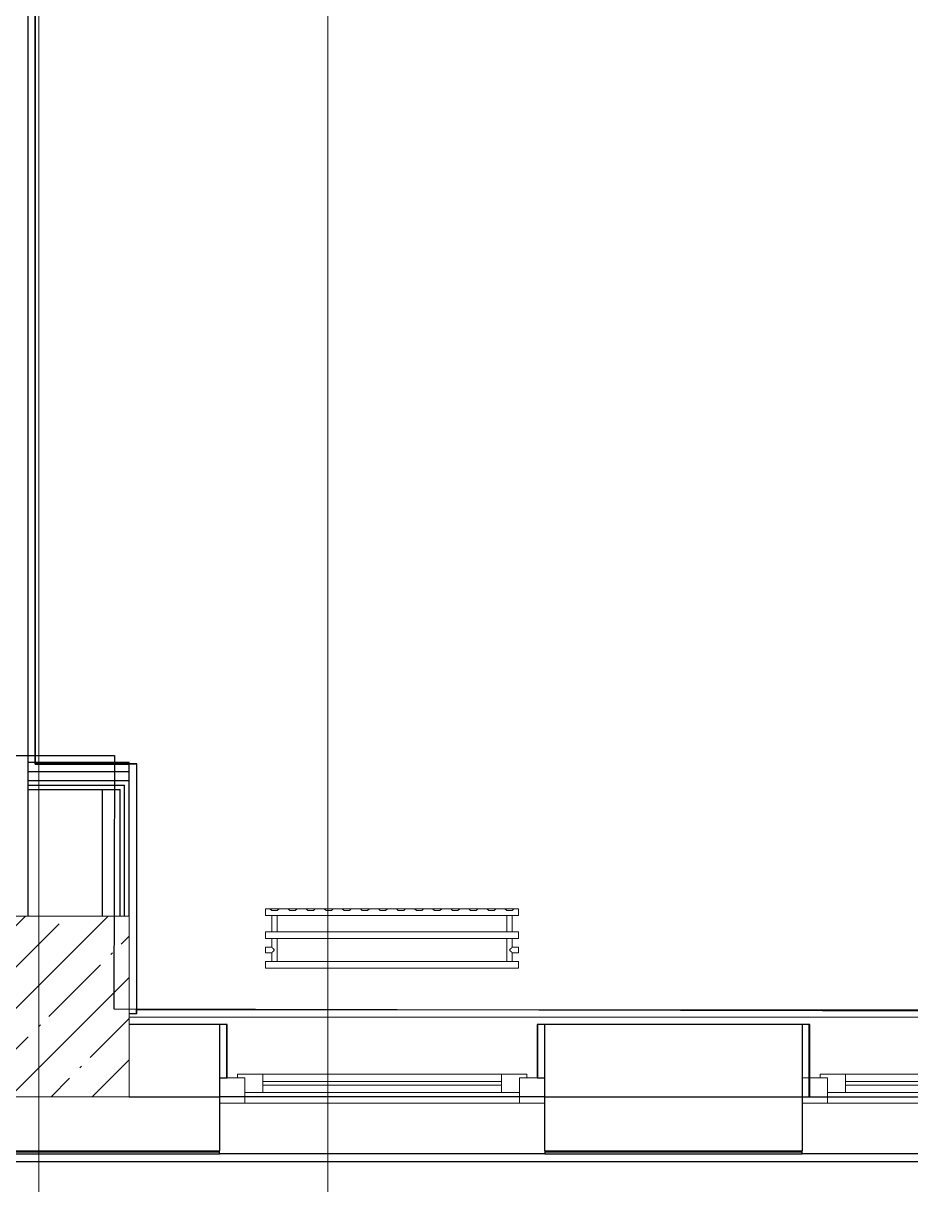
# Model space of a CAD drawing. Header units: millimetres. Extents: x 3914 to 443608, y -156176 to 78197.
# Drawn here: x 73874 to 76329, y -146457 to -143241 of the extents above; entities that cross this region are included whole.
import ezdxf

# ---------------------------------------------------------------- set-up
doc = ezdxf.new("R2010")
doc.units = ezdxf.units.MM
for name, color, linetype, lineweight in [('A-FLOR', 7, 'Continuous', 9), ('A-GLAZ', 7, 'Continuous', 9), ('A-GLAZ-1', 7, 'Continuous', 5), ('S-COLS-1', 7, 'Continuous', 5), ('Оси', 7, 'Continuous', 9)]:
    doc.layers.add(name, color=color, linetype=linetype, lineweight=lineweight)
doc.layers.add('M-EQPM-1', color=7, linetype='Continuous', lineweight=9, true_color=0xb2b2b2)

# ---------------------------------------------------------------- blocks, each defined once
blk = doc.blocks.new('BSC_Колонна _Прямоугольная - 500х500-V9-Объем проектирования 1 этажа')
at = {"layer": 'S-COLS-1'}
h = blk.add_hatch(dxfattribs=at)
h.set_pattern_fill('FP_13', color=256, style=0, pattern_type=2)
h.set_pattern_definition([(45, (-47660, -150), (-114.04925, 114.04925), []), (45, (-47545.95, -150), (-114.04925, 114.04925), [201.613, -40.323, 6.706, -33.617])])
h.paths.add_polyline_path([(250, -250), (250, 250), (-250, 250), (-250, -250)])
for p, q in [((250, 250), (-250, 250)), ((-250, 250), (-250, -250)), ((250, -250), (250, 250)), ((-250, -250), (250, -250))]:
    blk.add_line(p, q, dxfattribs=at)
blk = doc.blocks.new('120_Окно_СКБ_1Ст - 120_Окно_СКБ_1Ст 900х2500_h_-20664874-Объем проектирования 1 этажа')
at = {"layer": 'A-GLAZ'}
for p, q in [((-450, -127), (-450, -57)), ((-450, -57), (-380, -57)), ((-380, -57), (-380, -127)), ((380, -127), (380, -57)), ((380, -57), (450, -57)), ((450, -57), (450, -127)), ((380, -87), (-380, -87)), ((-380, -87), (-380, -127)), ((-330, -137), (-330, -87)), ((330, -137), (330, -87)), ((380, -127), (380, -87)), ((-380, -127), (-450, -127)), ((-380, -127), (-400, -127)), ((-400, -127), (-400, -137)), ((450, -127), (380, -127)), ((400, -127), (380, -127)), ((400, -137), (400, -127)), ((-400, -137), (400, -137)), ((400, -137), (-400, -137))]:
    blk.add_line(p, q, dxfattribs=at)
at = {"layer": 'A-GLAZ-1'}
for p, q in [((450, -57), (-450, -57)), ((-430, -127), (-400, -127)), ((-330, -107), (330, -107)), ((330, -117), (-330, -117)), ((400, -127), (430, -127))]:
    blk.add_line(p, q, dxfattribs=at)
blk = doc.blocks.new('120_Окно_СКБ_2Ст - 120_Окно_СКБ_2Ст 2100х2500 _мал створка справа_-V25-Объем проектирования 1 этажа')
at = {"layer": 'A-GLAZ'}
for p, q in [((-1050, -127), (-1050, -57)), ((-1050, -57), (-980, -57)), ((-980, -57), (-980, -127)), ((150, -127), (150, -57)), ((150, -57), (220, -57)), ((220, -57), (220, -127)), ((980, -127), (980, -57)), ((980, -57), (1050, -57)), ((1050, -57), (1050, -127)), ((150, -87), (-980, -87)), ((-980, -87), (-980, -127)), ((-930, -137), (-930, -87)), ((100, -137), (100, -87)), ((150, -127), (150, -87)), ((980, -87), (220, -87)), ((220, -87), (220, -127)), ((270, -137), (270, -87)), ((930, -137), (930, -87)), ((980, -127), (980, -87)), ((-980, -127), (-1050, -127)), ((-980, -127), (-1000, -127)), ((-1000, -127), (-1000, -137)), ((220, -127), (150, -127)), ((170, -127), (150, -127)), ((170, -137), (170, -127)), ((220, -127), (200, -127)), ((200, -127), (200, -137)), ((1050, -127), (980, -127)), ((1000, -127), (980, -127)), ((1000, -137), (1000, -127)), ((-1000, -137), (170, -137)), ((170, -137), (-1000, -137)), ((200, -137), (1000, -137)), ((1000, -137), (200, -137))]:
    blk.add_line(p, q, dxfattribs=at)
at = {"layer": 'A-GLAZ-1'}
for p, q in [((1050, -57), (-1050, -57)), ((-1030, -127), (-1000, -127)), ((-930, -107), (100, -107)), ((100, -117), (-930, -117)), ((170, -127), (200, -127)), ((270, -107), (930, -107)), ((930, -117), (270, -117)), ((1000, -127), (1030, -127))]:
    blk.add_line(p, q, dxfattribs=at)
blk = doc.blocks.new('radiator_prado_classic_z_tip_30_po exemplyaru - Classic Z Тип 30-500-V227-Объем проектирования 1 этажа')
at = {"layer": 'M-EQPM-1'}
for p, q in [((0, 228), (0, 210)), ((700, 228), (0, 228)), ((0, 210), (0, 228)), ((0, 228), (12.5, 228)), ((12.5, 228), (37.5, 228)), ((37.5, 228), (12.5, 228)), ((12.5, 228), (37.5, 228)), ((12.5, 228), (17.5, 223)), ((12.5, 228), (17.5, 223)), ((32.5, 223), (37.5, 228)), ((37.5, 228), (32.5, 223)), ((37.5, 228), (62.5, 228)), ((62.5, 228), (87.5, 228)), ((87.5, 228), (62.5, 228)), ((62.5, 228), (87.5, 228)), ((62.5, 228), (67.5, 223)), ((62.5, 228), (67.5, 223)), ((82.5, 223), (87.5, 228)), ((87.5, 228), (82.5, 223)), ((87.5, 228), (112.5, 228)), ((112.5, 228), (137.5, 228)), ((137.5, 228), (112.5, 228)), ((112.5, 228), (137.5, 228)), ((112.5, 228), (117.5, 223)), ((112.5, 228), (117.5, 223)), ((132.5, 223), (137.5, 228)), ((137.5, 228), (132.5, 223)), ((137.5, 228), (162.5, 228)), ((162.5, 228), (187.5, 228)), ((187.5, 228), (162.5, 228)), ((162.5, 228), (187.5, 228)), ((162.5, 228), (167.5, 223)), ((162.5, 228), (167.5, 223)), ((182.5, 223), (187.5, 228)), ((187.5, 228), (182.5, 223)), ((187.5, 228), (212.5, 228)), ((212.5, 228), (237.5, 228)), ((237.5, 228), (212.5, 228)), ((212.5, 228), (237.5, 228)), ((212.5, 228), (217.5, 223)), ((212.5, 228), (217.5, 223)), ((232.5, 223), (237.5, 228)), ((237.5, 228), (232.5, 223)), ((237.5, 228), (262.5, 228)), ((262.5, 228), (287.5, 228)), ((287.5, 228), (262.5, 228)), ((262.5, 228), (287.5, 228)), ((262.5, 228), (267.5, 223)), ((262.5, 228), (267.5, 223)), ((282.5, 223), (287.5, 228)), ((287.5, 228), (282.5, 223)), ((287.5, 228), (312.5, 228)), ((312.5, 228), (337.5, 228)), ((337.5, 228), (312.5, 228)), ((312.5, 228), (337.5, 228)), ((312.5, 228), (317.5, 223)), ((312.5, 228), (317.5, 223)), ((332.5, 223), (337.5, 228)), ((337.5, 228), (332.5, 223)), ((337.5, 228), (362.5, 228)), ((362.5, 228), (387.5, 228)), ((387.5, 228), (362.5, 228)), ((362.5, 228), (387.5, 228)), ((362.5, 228), (367.5, 223)), ((362.5, 228), (367.5, 223)), ((382.5, 223), (387.5, 228)), ((387.5, 228), (382.5, 223)), ((387.9, 228), (412.5, 228)), ((412.5, 228), (437.5, 228)), ((437.5, 228), (412.5, 228)), ((412.5, 228), (437.5, 228)), ((412.5, 228), (417.5, 223)), ((412.5, 228), (417.5, 223)), ((432.5, 223), (437.5, 228)), ((437.5, 228), (432.5, 223)), ((437.5, 228), (462.5, 228)), ((462.5, 228), (487.5, 228)), ((487.5, 228), (462.5, 228)), ((462.5, 228), (487.5, 228)), ((462.5, 228), (467.5, 223)), ((462.5, 228), (467.5, 223)), ((482.5, 223), (487.5, 228)), ((487.5, 228), (482.5, 223)), ((487.5, 228), (512.5, 228)), ((512.5, 228), (537.5, 228)), ((537.5, 228), (512.5, 228)), ((512.5, 228), (537.5, 228)), ((512.5, 228), (517.5, 223)), ((512.5, 228), (517.5, 223)), ((532.5, 223), (537.5, 228)), ((537.5, 228), (532.5, 223)), ((537.5, 228), (562.5, 228)), ((562.5, 228), (587.5, 228)), ((587.5, 228), (562.5, 228)), ((562.5, 228), (587.5, 228)), ((562.5, 228), (567.5, 223)), ((562.5, 228), (567.5, 223)), ((582.5, 223), (587.5, 228)), ((587.5, 228), (582.5, 223)), ((587.5, 228), (612.5, 228)), ((612.5, 228), (637.5, 228)), ((637.5, 228), (612.5, 228)), ((612.5, 228), (637.5, 228)), ((612.5, 228), (617.5, 223)), ((617.5, 223), (612.5, 228)), ((632.5, 223), (637.5, 228)), ((637.5, 228), (632.5, 223)), ((637.5, 228), (662.5, 228)), ((662.5, 228), (687.5, 228)), ((687.5, 228), (662.5, 228)), ((662.5, 228), (687.5, 228)), ((662.5, 228), (667.5, 223)), ((662.5, 228), (667.5, 223)), ((682.5, 223), (687.5, 228)), ((687.5, 228), (682.5, 223)), ((687.5, 228), (700, 228)), ((700, 210), (700, 228)), ((700, 228), (700, 210)), ((0, 210), (700, 210)), ((17.8, 210), (0, 210)), ((32.5, 223), (17.5, 223)), ((17.5, 223), (32.5, 223)), ((17.5, 210), (17.5, 164)), ((17.5, 210), (17.5, 164)), ((17.8, 210), (17.5, 210)), ((17.5, 210), (17.8, 210)), ((17.8, 210), (17.5, 210)), ((17.5, 210), (32.5, 210)), ((32.2, 210), (17.8, 210)), ((17.8, 210), (30.3, 210)), ((23.1, 210), (17.8, 210)), ((26.9, 210), (23.1, 210)), ((30.3, 210), (26.9, 210)), ((30.3, 210), (32.2, 210)), ((32.2, 210), (30.3, 210)), ((32.5, 210), (32.2, 210)), ((32.2, 210), (32.5, 210)), ((32.5, 210), (32.2, 210)), ((667.8, 210), (32.2, 210)), ((32.5, 164), (32.5, 210)), ((32.5, 164), (32.5, 210)), ((82.5, 223), (67.5, 223)), ((67.5, 223), (82.5, 223)), ((132.5, 223), (117.5, 223)), ((117.5, 223), (132.5, 223)), ((182.5, 223), (167.5, 223)), ((167.5, 223), (182.5, 223)), ((232.5, 223), (217.5, 223)), ((217.5, 223), (232.5, 223)), ((282.5, 223), (267.5, 223)), ((267.5, 223), (282.5, 223)), ((332.5, 223), (317.5, 223)), ((317.5, 223), (332.5, 223)), ((382.5, 223), (367.5, 223)), ((367.5, 223), (382.5, 223)), ((432.5, 223), (417.5, 223)), ((417.5, 223), (432.5, 223)), ((482.5, 223), (467.5, 223)), ((467.5, 223), (482.5, 223)), ((532.5, 223), (517.5, 223)), ((517.5, 223), (532.5, 223)), ((582.5, 223), (567.5, 223)), ((567.5, 223), (582.5, 223)), ((632.5, 223), (617.5, 223)), ((617.5, 223), (632.5, 223)), ((682.5, 223), (667.5, 223)), ((667.5, 223), (682.5, 223)), ((667.5, 210), (667.5, 164)), ((667.5, 210), (667.5, 164)), ((667.8, 210), (667.5, 210)), ((667.5, 210), (682.5, 210)), ((667.8, 210), (667.5, 210)), ((667.5, 210), (667.8, 210)), ((676.9, 210), (667.8, 210)), ((682.2, 210), (667.8, 210)), ((667.8, 210), (668.5, 210)), ((668.5, 210), (671.2, 210)), ((671.2, 210), (675, 210)), ((675, 210), (678.7, 210)), ((682.2, 210), (676.9, 210)), ((678.7, 210), (682.2, 210)), ((682.5, 210), (682.2, 210)), ((682.5, 210), (682.2, 210)), ((682.2, 210), (682.5, 210)), ((700, 210), (682.2, 210)), ((682.5, 164), (682.5, 210)), ((682.5, 164), (682.5, 210)), ((700, 164), (0, 164)), ((0, 164), (0, 146)), ((0, 146), (0, 164)), ((0, 164), (17.8, 164)), ((17.8, 164), (17.5, 164)), ((17.5, 164), (17.8, 164)), ((17.8, 164), (17.5, 164)), ((17.5, 164), (32.5, 164)), ((32.2, 164), (17.8, 164)), ((17.8, 164), (23.1, 164)), ((32.2, 164), (17.8, 164)), ((23.1, 164), (32.2, 164)), ((32.5, 164), (32.2, 164)), ((32.2, 164), (32.5, 164)), ((32.5, 164), (32.2, 164)), ((32.2, 164), (667.8, 164)), ((667.8, 164), (667.5, 164)), ((667.5, 164), (682.5, 164)), ((667.8, 164), (667.5, 164)), ((667.5, 164), (667.8, 164)), ((681.5, 164), (667.8, 164)), ((682.2, 164), (667.8, 164)), ((667.8, 164), (682.2, 164)), ((682.2, 164), (681.5, 164)), ((682.5, 164), (682.2, 164)), ((682.5, 164), (682.2, 164)), ((682.2, 164), (682.5, 164)), ((682.2, 164), (700, 164)), ((700, 146), (700, 164)), ((700, 164), (700, 146)), ((0, 146), (700, 146)), ((18.5, 146), (0, 146)), ((17.5, 146), (17.5, 121.5)), ((17.5, 146), (17.5, 121.5)), ((17.5, 146), (18.5, 146)), ((18.5, 146), (17.5, 146)), ((17.5, 146), (18.5, 146)), ((32.5, 146), (17.5, 146)), ((18.5, 146), (32.2, 146)), ((19.7, 146), (18.5, 146)), ((18.5, 146), (19.7, 146)), ((23.1, 146), (19.7, 146)), ((19.7, 146), (23.1, 146)), ((32.2, 146), (23.1, 146)), ((23.1, 146), (32.2, 146)), ((32.2, 146), (32.5, 146)), ((32.5, 146), (32.2, 146)), ((32.2, 146), (32.5, 146)), ((667.8, 146), (32.2, 146)), ((32.5, 82), (32.5, 146)), ((32.5, 82), (32.5, 146)), ((667.5, 146), (667.5, 82)), ((667.5, 146), (667.5, 82)), ((667.5, 146), (667.8, 146)), ((682.5, 146), (667.5, 146)), ((667.5, 146), (667.8, 146)), ((667.8, 146), (667.5, 146)), ((667.8, 146), (671.2, 146)), ((667.8, 146), (681.5, 146)), ((671.2, 146), (667.8, 146)), ((671.2, 146), (681.5, 146)), ((675, 146), (671.2, 146)), ((681.5, 146), (675, 146)), ((681.5, 146), (682.5, 146)), ((681.5, 146), (682.5, 146)), ((682.5, 146), (681.5, 146)), ((700, 146), (681.5, 146)), ((682.5, 121.5), (682.5, 146)), ((682.5, 121.5), (682.5, 146)), ((17.5, 121.5), (0, 121.5)), ((17.5, 121.5), (0, 121.5)), ((0, 121.5), (0, 120.5)), ((0, 106.5), (0, 121.5)), ((0, 120.5), (0, 107.5)), ((0, 120.5), (0, 119.3)), ((0, 114), (0, 120.5)), ((0, 120.5), (0, 120.5)), ((0, 119.3), (0, 117.8)), ((0, 117.8), (0, 114)), ((0, 114), (0, 110.3)), ((0, 107.5), (0, 114)), ((0, 110.3), (0, 108.7)), ((0, 108.7), (0, 107.5)), ((0, 107.5), (0, 106.5)), ((0, 107.5), (0, 107.5)), ((0, 106.5), (17.5, 106.5)), ((0, 106.5), (17.5, 106.5)), ((17.5, 106.5), (17.5, 82)), ((17.5, 106.5), (17.5, 82)), ((700, 121.5), (682.5, 121.5)), ((700, 121.5), (682.5, 121.5)), ((682.5, 82), (682.5, 106.5)), ((682.5, 106.5), (700, 106.5)), ((682.5, 82), (682.5, 106.5)), ((682.5, 106.5), (700, 106.5)), ((700, 121.5), (700, 106.5)), ((700, 120.5), (700, 121.5)), ((700, 121.5), (700, 120.5)), ((700, 120.5), (700, 121.5)), ((700, 107.5), (700, 120.5)), ((700, 120.5), (700, 107.5)), ((700, 107.5), (700, 120.5)), ((700, 106.5), (700, 107.5)), ((700, 107.5), (700, 106.5)), ((700, 106.5), (700, 107.5)), ((700, 82), (0, 82)), ((0, 82), (0, 64)), ((0, 64), (0, 82)), ((0, 82), (18.5, 82)), ((18.5, 82), (17.5, 82)), ((17.5, 82), (18.5, 82)), ((18.5, 82), (17.5, 82)), ((17.5, 82), (32.5, 82)), ((32.2, 82), (18.5, 82)), ((18.5, 82), (23.1, 82)), ((31.5, 82), (18.5, 82)), ((23.1, 82), (26.9, 82)), ((26.9, 82), (32.2, 82)), ((32.2, 82), (31.5, 82)), ((32.5, 82), (32.2, 82)), ((32.2, 82), (32.5, 82)), ((32.5, 82), (32.2, 82)), ((32.2, 82), (667.8, 82)), ((667.8, 82), (667.5, 82)), ((667.5, 82), (682.5, 82)), ((667.8, 82), (667.5, 82)), ((667.5, 82), (667.8, 82)), ((675, 82), (667.8, 82)), ((681.5, 82), (667.8, 82)), ((667.8, 82), (680.3, 82)), ((681.5, 82), (675, 82)), ((680.3, 82), (681.5, 82)), ((682.5, 82), (681.5, 82)), ((682.5, 82), (681.5, 82)), ((681.5, 82), (682.5, 82)), ((681.5, 82), (700, 82)), ((700, 64), (700, 82)), ((700, 82), (700, 64)), ((700, 64), (0, 64)), ((0, 64), (700, 64))]:
    blk.add_line(p, q, dxfattribs=at)
for points, knots in [([(18.5, 120.5), (18.4, 120.6), (18.3, 120.7), (18.1, 120.9), (17.9, 121.1), (17.8, 121.2), (17.7, 121.3), (17.5, 121.5), (17.5, 121.5), (17.5, 121.5)], [0.7142857, 0.7142857, 0.7142857, 0.7142857, 0.75, 0.7857143, 0.8214286, 0.8571429, 0.8928571, 0.9285714, 1, 1, 1, 1]), ([(17.5, 121.5), (17.5, 121.5), (17.5, 121.5), (17.7, 121.3), (17.8, 121.2), (17.9, 121.1), (18.1, 120.9), (18.3, 120.7), (18.4, 120.6), (18.5, 120.5)], [0, 0, 0, 0, 0.0714286, 0.1071429, 0.1428571, 0.1785714, 0.2142857, 0.25, 0.2857143, 0.2857143, 0.2857143, 0.2857143]), ([(17.5, 121.5), (17.5, 121.5), (17.5, 121.5), (17.7, 121.3), (17.8, 121.2), (17.9, 121.1), (18.1, 120.9), (18.3, 120.7), (18.4, 120.6), (18.5, 120.5)], [0, 0, 0, 0, 0.0714286, 0.1071429, 0.1428571, 0.1785714, 0.2142857, 0.25, 0.2857143, 0.2857143, 0.2857143, 0.2857143]), ([(25, 114), (24.5, 114.5), (23.6, 115.4), (22.4, 116.6), (21.6, 117.4), (21.1, 117.9), (20.8, 118.2), (20.5, 118.5), (20.2, 118.8), (19.8, 119.1), (19.6, 119.4), (19.3, 119.7), (19, 120), (18.7, 120.3), (18.5, 120.5), (18.3, 120.7), (18.1, 120.9), (17.9, 121.1), (17.8, 121.2), (17.7, 121.3), (17.5, 121.5), (17.5, 121.5), (17.5, 121.5)], [0, 0, 0, 0, 0.142857, 0.285714, 0.357143, 0.392857, 0.428571, 0.464286, 0.5, 0.535714, 0.571429, 0.607143, 0.642857, 0.678571, 0.714286, 0.75, 0.785714, 0.821429, 0.857143, 0.892857, 0.928571, 1, 1, 1, 1]), ([(17.5, 106.5), (17.5, 106.5), (17.5, 106.5), (17.7, 106.7), (17.8, 106.8), (17.9, 106.9), (18.1, 107.1), (18.3, 107.3), (18.5, 107.5), (18.7, 107.7), (19, 108), (19.3, 108.3), (19.6, 108.6), (19.8, 108.9), (20.3, 109.3), (20.7, 109.7), (21.1, 110.1), (21.6, 110.6), (22.4, 111.4), (23.6, 112.6), (24.5, 113.5), (25, 114)], [0, 0, 0, 0, 0.071429, 0.107143, 0.142857, 0.178571, 0.214286, 0.25, 0.285714, 0.321429, 0.357143, 0.392857, 0.428571, 0.464286, 0.5, 0.571429, 0.607143, 0.642857, 0.714286, 0.857143, 1, 1, 1, 1]), ([(17.5, 106.5), (17.5, 106.5), (17.5, 106.5), (17.7, 106.7), (17.8, 106.8), (17.9, 106.9), (18.1, 107.1), (18.3, 107.3), (18.4, 107.4), (18.5, 107.5)], [0, 0, 0, 0, 0.0714286, 0.1071429, 0.1428571, 0.1785714, 0.2142857, 0.25, 0.2857143, 0.2857143, 0.2857143, 0.2857143]), ([(18.5, 107.5), (18.4, 107.4), (18.3, 107.3), (18.1, 107.1), (17.9, 106.9), (17.8, 106.8), (17.7, 106.7), (17.5, 106.5), (17.5, 106.5), (17.5, 106.5)], [0.7142857, 0.7142857, 0.7142857, 0.7142857, 0.75, 0.7857143, 0.8214286, 0.8571429, 0.8928571, 0.9285714, 1, 1, 1, 1]), ([(18.5, 107.5), (18.4, 107.4), (18.3, 107.3), (18.1, 107.1), (17.9, 106.9), (17.8, 106.8), (17.7, 106.7), (17.5, 106.5), (17.5, 106.5), (17.5, 106.5)], [0.7142857, 0.7142857, 0.7142857, 0.7142857, 0.75, 0.7857143, 0.8214286, 0.8571429, 0.8928571, 0.9285714, 1, 1, 1, 1]), ([(22.1, 116.9), (21.9, 117.1), (21.6, 117.4), (21.1, 117.9), (20.8, 118.2), (20.5, 118.5), (20.2, 118.8), (19.9, 119.2), (19.7, 119.3), (19.6, 119.4)], [0.2857143, 0.2857143, 0.2857143, 0.2857143, 0.3571429, 0.3928571, 0.4285714, 0.4642857, 0.5, 0.5357143, 0.5714286, 0.5714286, 0.5714286, 0.5714286]), ([(19.6, 119.4), (19.7, 119.3), (19.9, 119.2), (20.3, 118.7), (20.7, 118.3), (21.1, 117.9), (21.6, 117.4), (21.9, 117.1), (22.1, 116.9)], [0.4285714, 0.4285714, 0.4285714, 0.4285714, 0.4642857, 0.5, 0.5714286, 0.6071429, 0.6428571, 0.7142857, 0.7142857, 0.7142857, 0.7142857]), ([(19.6, 119.4), (19.7, 119.3), (19.8, 119.1), (20.3, 118.7), (20.7, 118.3), (21.1, 117.9), (21.6, 117.4), (21.9, 117.1), (22.1, 116.9)], [0.4285714, 0.4285714, 0.4285714, 0.4285714, 0.4642857, 0.5, 0.5714286, 0.6071429, 0.6428571, 0.7142857, 0.7142857, 0.7142857, 0.7142857]), ([(19.6, 108.6), (19.7, 108.7), (19.9, 108.8), (20.3, 109.3), (20.7, 109.7), (21.1, 110.1), (21.6, 110.6), (21.9, 110.9), (22.1, 111.1)], [0.4285714, 0.4285714, 0.4285714, 0.4285714, 0.4642857, 0.5, 0.5714286, 0.6071429, 0.6428571, 0.7142857, 0.7142857, 0.7142857, 0.7142857]), ([(22.1, 111.1), (21.9, 110.9), (21.6, 110.6), (21.1, 110.1), (20.8, 109.8), (20.5, 109.5), (20.2, 109.2), (19.9, 108.8), (19.7, 108.7), (19.6, 108.6)], [0.2857143, 0.2857143, 0.2857143, 0.2857143, 0.3571429, 0.3928571, 0.4285714, 0.4642857, 0.5, 0.5357143, 0.5714286, 0.5714286, 0.5714286, 0.5714286]), ([(22.1, 111.1), (21.9, 110.9), (21.6, 110.6), (21.1, 110.1), (20.8, 109.8), (20.5, 109.5), (20.2, 109.2), (19.8, 108.9), (19.7, 108.7), (19.6, 108.6)], [0.2857143, 0.2857143, 0.2857143, 0.2857143, 0.3571429, 0.3928571, 0.4285714, 0.4642857, 0.5, 0.5357143, 0.5714286, 0.5714286, 0.5714286, 0.5714286]), ([(675, 114), (675.5, 114.5), (676.4, 115.4), (677.6, 116.6), (678.4, 117.4), (678.9, 117.9), (679.2, 118.2), (679.5, 118.5), (679.8, 118.8), (680.1, 119.2), (680.4, 119.4), (680.7, 119.7), (681, 120), (681.3, 120.3), (681.5, 120.5), (681.7, 120.7), (681.9, 120.9), (682.1, 121.1), (682.2, 121.2), (682.3, 121.3), (682.5, 121.5), (682.5, 121.5), (682.5, 121.5)], [0, 0, 0, 0, 0.142857, 0.285714, 0.357143, 0.392857, 0.428571, 0.464286, 0.5, 0.535714, 0.571429, 0.607143, 0.642857, 0.678571, 0.714286, 0.75, 0.785714, 0.821429, 0.857143, 0.892857, 0.928571, 1, 1, 1, 1]), ([(682.5, 106.5), (682.5, 106.5), (682.5, 106.5), (682.3, 106.7), (682.2, 106.8), (682.1, 106.9), (681.9, 107.1), (681.7, 107.3), (681.5, 107.5), (681.3, 107.7), (681, 108), (680.7, 108.3), (680.4, 108.6), (680.1, 108.8), (679.7, 109.3), (679.3, 109.7), (678.9, 110.1), (678.4, 110.6), (677.6, 111.4), (676.4, 112.6), (675.5, 113.5), (675, 114)], [0, 0, 0, 0, 0.071429, 0.107143, 0.142857, 0.178571, 0.214286, 0.25, 0.285714, 0.321429, 0.357143, 0.392857, 0.428571, 0.464286, 0.5, 0.571429, 0.607143, 0.642857, 0.714286, 0.857143, 1, 1, 1, 1]), ([(680.4, 119.4), (680.3, 119.3), (680.1, 119.2), (679.7, 118.7), (679.3, 118.3), (678.9, 117.9), (678.4, 117.4), (678.1, 117.1), (677.9, 116.9)], [0.4285714, 0.4285714, 0.4285714, 0.4285714, 0.4642857, 0.5, 0.5714286, 0.6071429, 0.6428571, 0.7142857, 0.7142857, 0.7142857, 0.7142857]), ([(680.4, 119.4), (680.3, 119.3), (680.1, 119.2), (679.7, 118.7), (679.3, 118.3), (678.9, 117.9), (678.4, 117.4), (678.1, 117.1), (677.9, 116.9)], [0.4285714, 0.4285714, 0.4285714, 0.4285714, 0.4642857, 0.5, 0.5714286, 0.6071429, 0.6428571, 0.7142857, 0.7142857, 0.7142857, 0.7142857]), ([(677.9, 116.9), (678.1, 117.1), (678.4, 117.4), (678.9, 117.9), (679.2, 118.2), (679.5, 118.5), (679.8, 118.8), (680.1, 119.2), (680.3, 119.3), (680.4, 119.4)], [0.2857143, 0.2857143, 0.2857143, 0.2857143, 0.3571429, 0.3928571, 0.4285714, 0.4642857, 0.5, 0.5357143, 0.5714286, 0.5714286, 0.5714286, 0.5714286]), ([(677.9, 111.1), (678.1, 110.9), (678.4, 110.6), (678.9, 110.1), (679.2, 109.8), (679.5, 109.5), (679.8, 109.2), (680.1, 108.8), (680.3, 108.7), (680.4, 108.6)], [0.2857143, 0.2857143, 0.2857143, 0.2857143, 0.3571429, 0.3928571, 0.4285714, 0.4642857, 0.5, 0.5357143, 0.5714286, 0.5714286, 0.5714286, 0.5714286]), ([(677.9, 111.1), (678.1, 110.9), (678.4, 110.6), (678.9, 110.1), (679.1, 109.9), (679.2, 109.8)], [0.2857143, 0.2857143, 0.2857143, 0.2857143, 0.3571429, 0.3928571, 0.4285714, 0.4285714, 0.4285714, 0.4285714]), ([(680.4, 108.6), (680.3, 108.7), (680.1, 108.8), (679.7, 109.3), (679.3, 109.7), (678.9, 110.1), (678.4, 110.6), (678.1, 110.9), (677.9, 111.1)], [0.4285714, 0.4285714, 0.4285714, 0.4285714, 0.4642857, 0.5, 0.5714286, 0.6071429, 0.6428571, 0.7142857, 0.7142857, 0.7142857, 0.7142857]), ([(682.5, 121.5), (682.5, 121.5), (682.5, 121.5), (682.3, 121.3), (682.2, 121.2), (682.1, 121.1), (681.9, 120.9), (681.7, 120.7), (681.6, 120.6), (681.5, 120.5)], [0, 0, 0, 0, 0.0714286, 0.1071429, 0.1428571, 0.1785714, 0.2142857, 0.25, 0.2857143, 0.2857143, 0.2857143, 0.2857143]), ([(682.5, 121.5), (682.5, 121.5), (682.5, 121.5), (682.3, 121.3), (682.2, 121.2), (682.1, 121.1), (681.9, 120.9), (681.7, 120.7), (681.6, 120.6), (681.5, 120.5)], [0, 0, 0, 0, 0.0714286, 0.1071429, 0.1428571, 0.1785714, 0.2142857, 0.25, 0.2857143, 0.2857143, 0.2857143, 0.2857143]), ([(681.5, 120.5), (681.6, 120.6), (681.7, 120.7), (681.9, 120.9), (682.1, 121.1), (682.2, 121.2), (682.3, 121.3), (682.5, 121.5), (682.5, 121.5), (682.5, 121.5)], [0.7142857, 0.7142857, 0.7142857, 0.7142857, 0.75, 0.7857143, 0.8214286, 0.8571429, 0.8928571, 0.9285714, 1, 1, 1, 1]), ([(681.5, 107.5), (681.6, 107.4), (681.7, 107.3), (681.9, 107.1), (682.1, 106.9), (682.2, 106.8), (682.3, 106.7), (682.5, 106.5), (682.5, 106.5), (682.5, 106.5)], [0.7142857, 0.7142857, 0.7142857, 0.7142857, 0.75, 0.7857143, 0.8214286, 0.8571429, 0.8928571, 0.9285714, 1, 1, 1, 1]), ([(681.5, 107.5), (681.6, 107.4), (681.7, 107.3), (681.9, 107.1), (682.1, 106.9), (682.2, 106.8), (682.3, 106.7), (682.5, 106.5), (682.5, 106.5), (682.5, 106.5)], [0.7142857, 0.7142857, 0.7142857, 0.7142857, 0.75, 0.7857143, 0.8214286, 0.8571429, 0.8928571, 0.9285714, 1, 1, 1, 1]), ([(682.5, 106.5), (682.5, 106.5), (682.5, 106.5), (682.3, 106.7), (682.2, 106.8), (682.1, 106.9), (681.9, 107.1), (681.7, 107.3), (681.6, 107.4), (681.5, 107.5)], [0, 0, 0, 0, 0.0714286, 0.1071429, 0.1428571, 0.1785714, 0.2142857, 0.25, 0.2857143, 0.2857143, 0.2857143, 0.2857143])]:
    blk.add_open_spline(points, degree=3, knots=knots, dxfattribs=at)
for points in [[(19.6, 119.4), (19.5, 119.5), (19.3, 119.7), (19, 120), (18.7, 120.3), (18.6, 120.4), (18.5, 120.5)], [(18.5, 120.5), (18.6, 120.4), (18.7, 120.3), (19, 120), (19.3, 119.7), (19.5, 119.5), (19.6, 119.4)], [(18.5, 120.5), (18.6, 120.4), (18.7, 120.3), (19, 120), (19.3, 119.7), (19.5, 119.5), (19.6, 119.4)], [(18.5, 107.5), (18.6, 107.6), (18.7, 107.7), (19, 108), (19.3, 108.3), (19.5, 108.5), (19.6, 108.6)], [(19.6, 108.6), (19.5, 108.5), (19.3, 108.3), (19, 108), (18.7, 107.7), (18.6, 107.6), (18.5, 107.5)], [(19.6, 108.6), (19.5, 108.5), (19.3, 108.3), (19, 108), (18.7, 107.7), (18.6, 107.6), (18.5, 107.5)], [(25, 114), (24.5, 114.5), (23.6, 115.4), (22.6, 116.4), (22.1, 116.9)], [(22.1, 116.9), (22.6, 116.4), (23.6, 115.4), (24.5, 114.5), (25, 114)], [(22.1, 116.9), (22.6, 116.4), (23.6, 115.4), (24.5, 114.5), (25, 114)], [(22.1, 111.1), (22.6, 111.6), (23.6, 112.6), (24.5, 113.5), (25, 114)], [(25, 114), (24.5, 113.5), (23.6, 112.6), (22.6, 111.6), (22.1, 111.1)], [(25, 114), (24.5, 113.5), (23.6, 112.6), (22.6, 111.6), (22.1, 111.1)], [(677.9, 116.9), (677.4, 116.4), (676.4, 115.4), (675.5, 114.5), (675, 114)], [(677.9, 116.9), (677.4, 116.4), (676.4, 115.4), (675.5, 114.5), (675, 114)], [(675, 114), (675.5, 114.5), (676.4, 115.4), (677.4, 116.4), (677.9, 116.9)], [(675, 114), (675.5, 113.5), (676.4, 112.6), (677.4, 111.6), (677.9, 111.1)], [(675, 114), (675.5, 113.5), (676.4, 112.6), (677.4, 111.6), (677.9, 111.1)], [(677.9, 111.1), (677.4, 111.6), (676.4, 112.6), (675.5, 113.5), (675, 114)], [(679.2, 109.8), (679.3, 109.7), (679.5, 109.5), (679.8, 109.2), (680.1, 108.8), (680.3, 108.7), (680.4, 108.6)], [(681.5, 120.5), (681.4, 120.4), (681.3, 120.3), (681, 120), (680.7, 119.7), (680.5, 119.5), (680.4, 119.4)], [(681.5, 120.5), (681.4, 120.4), (681.3, 120.3), (681, 120), (680.7, 119.7), (680.5, 119.5), (680.4, 119.4)], [(680.4, 119.4), (680.5, 119.5), (680.7, 119.7), (681, 120), (681.3, 120.3), (681.4, 120.4), (681.5, 120.5)], [(680.4, 108.6), (680.5, 108.5), (680.7, 108.3), (681, 108), (681.3, 107.7), (681.4, 107.6), (681.5, 107.5)], [(680.4, 108.6), (680.5, 108.5), (680.7, 108.3), (681, 108), (681.3, 107.7), (681.4, 107.6), (681.5, 107.5)], [(681.5, 107.5), (681.4, 107.6), (681.3, 107.7), (681, 108), (680.7, 108.3), (680.5, 108.5), (680.4, 108.6)]]:
    blk.add_open_spline(points, degree=3, dxfattribs=at)

msp = doc.modelspace()

# ---------------------------------------------------------------- linework, layer by layer
for p, q in [((73887, -138712.7), (73887, -145712.7)), ((73907, -145292.7), (73907, -138732.7)), ((73908, -145291.7), (73908, -138733.7)), ((74167, -145287.7), (73887, -145287.7)), ((73907, -145292.7), (74167, -145292.7)), ((74188, -145291.7), (73908, -145291.7)), ((74167, -145712.7), (74167, -145287.7)), ((74188, -145982.7), (74188, -145291.7)), ((73887, -145312.7), (74167, -145312.7)), ((73887, -145337.7), (74167, -145337.7)), ((73887, -145350.2), (74154.5, -145350.2)), ((74154.5, -145712.7), (74154.5, -145350.2)), ((73887, -145362.7), (74142, -145362.7)), ((74092, -145362.7), (74092, -145712.7)), ((74142, -145712.7), (74142, -145362.7)), ((74187, -145982.7), (74187, -145972.7)), ((74167, -145982.7), (74187, -145982.7)), ((74187, -145982.7), (74188, -145982.7)), ((74417, -146012.7), (74167, -146012.7)), ((74417, -146012.7), (74417, -146362.7)), ((74437, -146012.7), (74417, -146012.7)), ((74437, -146160.7), (74437, -146012.7)), ((74438, -146012.7), (74437, -146012.7)), ((74438, -146160.7), (74438, -146012.7)), ((75296, -146012.7), (75296, -146160.7)), ((75297, -146012.7), (75296, -146012.7)), ((75297, -146012.7), (75297, -146160.7)), ((75317, -146012.7), (75297, -146012.7)), ((76028.5, -146012.7), (75317, -146012.7)), ((75317, -146362.7), (75317, -146012.7)), ((76028.5, -146012.7), (76028.5, -146362.7)), ((76048.5, -146012.7), (76028.5, -146012.7)), ((76048.5, -146212.7), (76048.5, -146012.7)), ((76049.5, -146012.7), (76048.5, -146012.7)), ((76049.5, -146212.7), (76049.5, -146012.7)), ((74417, -146160.7), (74437, -146160.7)), ((74437, -146160.7), (74438, -146160.7)), ((75296, -146160.7), (75297, -146160.7)), ((75297, -146160.7), (75317, -146160.7)), ((74167, -146212.7), (74417, -146212.7)), ((75317, -146212.7), (74417, -146212.7)), ((75317, -146212.7), (76028.5, -146212.7)), ((76028.5, -146212.7), (76048.5, -146212.7)), ((76048.5, -146212.7), (78108.5, -146212.7)), ((76048.5, -146212.7), (76049.5, -146212.7)), ((73667, -146362.7), (74417, -146362.7)), ((73667, -146365.7), (74417, -146365.7)), ((73667, -146370.7), (74417, -146370.7)), ((74417, -146370.7), (74417, -146362.7)), ((75317, -146370.7), (74417, -146370.7)), ((75317, -146362.7), (75317, -146370.7)), ((75317, -146362.7), (76028.5, -146362.7)), ((75317, -146365.7), (76028.5, -146365.7)), ((75317, -146370.7), (76028.5, -146370.7)), ((76028.5, -146370.7), (76028.5, -146362.7)), ((78128.5, -146370.7), (76028.5, -146370.7)), ((98537, -146392.7), (25967, -146392.7))]:
    msp.add_line(p, q)
at = {"flags": 128}
msp.add_lwpolyline([(73846.1, -145268.1), (74126.1, -145268.7), (74124.4, -145969.7), (78044, -145978.9), (78044.8, -145597.9), (78975.3, -145600.1), (78974.5, -145960.1), (82582.4, -145968.6), (82583.3, -145608.6), (83375.3, -145610.4), (83374.4, -145970.4), (86717, -145978.3)], dxfattribs=at)
at = {"layer": 'A-FLOR'}
for p, q in [((73907, -145287.7), (73907, -138733.7)), ((74187, -145292.7), (74167, -145292.7)), ((74187, -145972.7), (74187, -145292.7)), ((78108.5, -145972.7), (74187, -145972.7)), ((78128.5, -145992.7), (74167, -145992.7))]:
    msp.add_line(p, q, dxfattribs=at)
at = {"layer": 'Оси'}
for points in [[(73917, -148019), (73917, -143019), (73917, -123714.7), (73917, -118714.7)], [(75272.3, -148019), (75272.3, -147299.5), (74717, -146736.2), (74717, -141736.2), (74717, -123714.7), (74717, -118714.7)]]:
    msp.add_lwpolyline(points, dxfattribs=at)

# ---------------------------------------------------------------- block references
msp.add_blockref('BSC_Колонна _Прямоугольная - 500х500-V9-Объем проектирования 1 этажа', (73917, -145962.7))
at = {"color": 3, "rotation": 180}
for name, p in [('120_Окно_СКБ_1Ст - 120_Окно_СКБ_1Ст 900х2500_h_-20664874-Объем проектирования 1 этажа', (74867, -146287.7)), ('120_Окно_СКБ_2Ст - 120_Окно_СКБ_2Ст 2100х2500 _мал створка справа_-V25-Объем проектирования 1 этажа', (77078.5, -146287.7))]:
    msp.add_blockref(name, p, dxfattribs=at)
at = {"layer": 'M-EQPM-1'}
msp.add_blockref('radiator_prado_classic_z_tip_30_po exemplyaru - Classic Z Тип 30-500-V227-Объем проектирования 1 этажа', (74544, -145920.7), dxfattribs=at)

doc.saveas('drawing.dxf')
